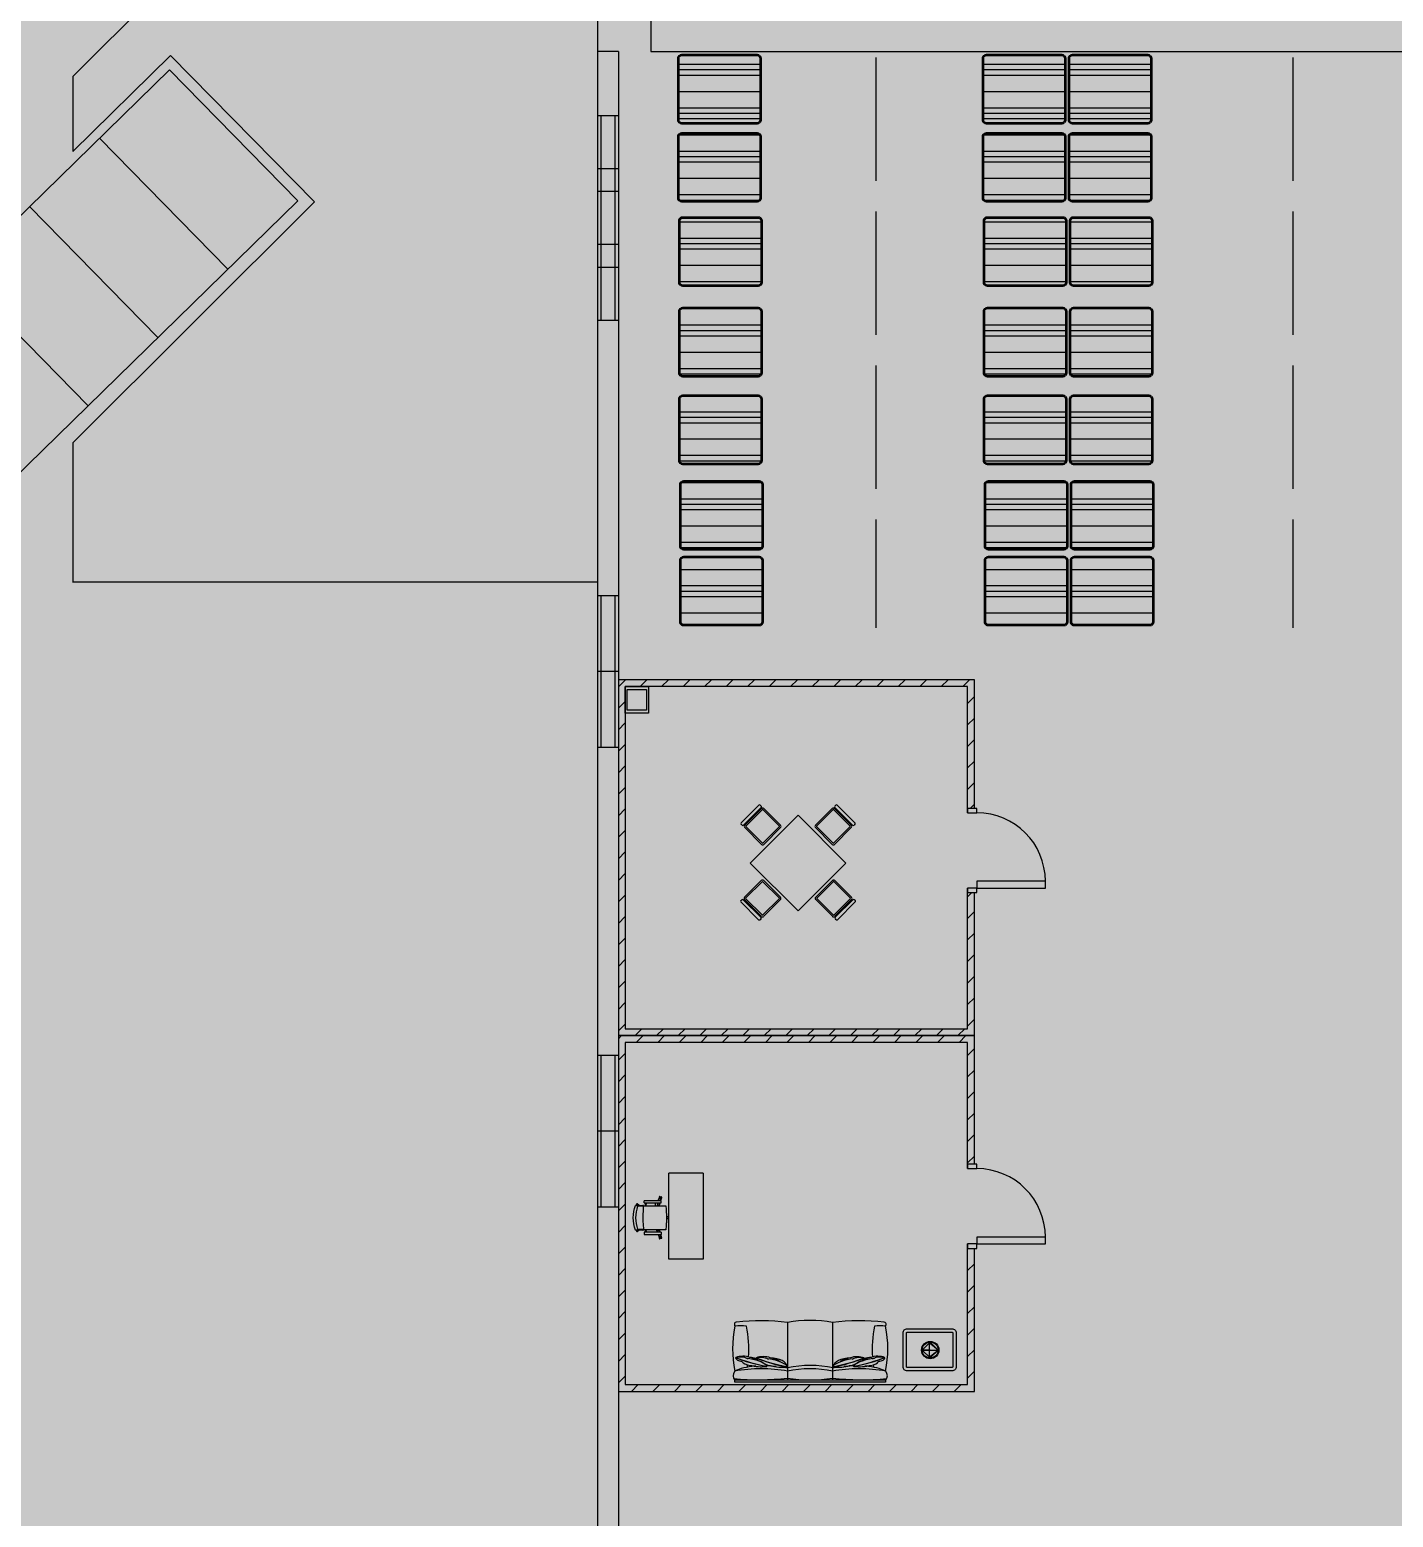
# Model space of a CAD drawing. Header units: millimetres. Extents: x -17739 to 130674, y -21116 to 94884.
# Drawn here: x 4880 to 24795, y 13214 to 34953 of the extents above; entities that cross this region are included whole.
import ezdxf

# ---------------------------------------------------------------- set-up
doc = ezdxf.new("R2010")
doc.units = ezdxf.units.MM
doc.linetypes.add('ACAD_ISO02W100', pattern=[15, 12, -3])
doc.layers.add('AM_0', color=7, linetype='Continuous', lineweight=50)
for name, color, linetype in [('Doors', 7, 'Continuous'), ('freecads.com', 7, 'Continuous'), ('Hatches', 141, 'Continuous'), ('Pathways', 50, 'ACAD_ISO02W100'), ('Windows', 150, 'Continuous'), ('Workstations', 7, 'Continuous')]:
    doc.layers.add(name, color=color, linetype=linetype)

# ---------------------------------------------------------------- blocks, each defined once
blk = doc.blocks.new('Window1')
at = {"layer": 'Windows'}
for p, q in [((0.665, 0.379), (-1.558, 0.379)), ((-1.558, 0.379), (-1.558, 0.079)), ((0.665, 0.329), (-1.558, 0.329)), ((-0.447, 0.079), (-0.447, 0.379)), ((0.665, 0.079), (0.665, 0.379)), ((-1.558, 0.129), (0.665, 0.129)), ((-1.558, 0.079), (0.665, 0.079))]:
    blk.add_line(p, q, dxfattribs=at)
blk = doc.blocks.new('truck')
at = {"layer": 'freecads.com'}
for p, q in [((70186, 34227), (70135, 34533)), ((68700, 34380), (62200, 34380)), ((62200, 34380), (62200, 31943)), ((63500, 34380), (63500, 31943)), ((64800, 34380), (64800, 31943)), ((66100, 34380), (66100, 31943)), ((67400, 34380), (67400, 31943)), ((68700, 34380), (68700, 31943)), ((70350, 34227), (69051, 34227)), ((69004, 34086), (69004, 34202)), ((69004, 34202), (69271, 34202)), ((69271, 34086), (69004, 34086)), ((69914, 34043), (69036, 34043)), ((69271, 34202), (69271, 34086)), ((69326, 34202), (70015, 34202)), ((69326, 34086), (69326, 34202)), ((69962, 34086), (69326, 34086)), ((70015, 34202), (69962, 34086)), ((70023, 34082), (70084, 34189)), ((68759, 33923), (68759, 32400)), ((68890, 33891), (68890, 32432)), ((70060, 33891), (70060, 32432)), ((70125, 32428), (70125, 33894)), ((70667, 33770), (70667, 32552)), ((70740, 33821), (70740, 32501)), ((69914, 32279), (69036, 32279)), ((69271, 32236), (69004, 32236)), ((69004, 32236), (69004, 32120)), ((69004, 32120), (69271, 32120)), ((70350, 32095), (69051, 32095)), ((69271, 32120), (69271, 32236)), ((69962, 32236), (69326, 32236)), ((69326, 32236), (69326, 32120)), ((69326, 32120), (70015, 32120)), ((70015, 32120), (69962, 32236)), ((70023, 32240), (70084, 32134)), ((70186, 32095), (70135, 31789)), ((68700, 31943), (62200, 31943))]:
    blk.add_line(p, q, dxfattribs=at)
for centre, radius, start, end in [((69057, 33929), 299, 91.1421, 181.1596), ((70219, 33780), 448, 358.8225, 88.8753), ((70342, 33829), 398, 358.897, 88.801), ((69039, 33894), 149, 91.1892, 181.1113), ((69911, 33894), 149, 358.8883, 88.8103), ((69902, 33892), 226, 359.7722, 57.5684), ((70114, 33807), 383, 26.0087, 94.4452), ((70372, 33730), 165, 127.2971, 151.4262), ((70316, 33804), 72.3, 89.9608, 127.2153), ((70316, 33805), 71.4, 52.5553, 90.1497), ((70257, 33728), 168, 28.868, 52.5952), ((70306, 33923), 159, 8.4047, 31.5306), ((65034, 33161), 5485, 351.7741, 8.5348), ((70600, 33648), 410, 167.148, 180.1382), ((70600, 33646), 410, 179.8833, 192.8501), ((70462, 33681), 268, 151.3518, 167.419), ((70169, 33681), 268, 12.5806, 28.6479), ((70031, 33648), 410, 359.8614, 12.8516), ((70144, 33630), 298, 347.0068, 3.2494), ((70553, 33686), 157, 316.3547, 43.9583), ((70462, 33613), 268, 192.5849, 208.6468), ((70372, 33564), 165, 208.5734, 232.7025), ((70257, 33566), 168, 307.4045, 331.1316), ((70135, 33631), 307, 331.528, 347.1953), ((70316, 33490), 72.3, 232.7842, 270.0388), ((70316, 33489), 71.4, 269.8499, 307.4443), ((70553, 32636), 157, 316.0401, 43.6461), ((70219, 32543), 448, 271.1243, 1.1771), ((70342, 32494), 398, 271.1986, 1.1026), ((69057, 32394), 299, 178.8399, 268.8575), ((69039, 32429), 149, 178.8923, 268.8062), ((69911, 32429), 149, 271.1933, 1.1073), ((69902, 32431), 226, 302.4312, 0.2274), ((70115, 32513), 381, 265.43, 328.856), ((70306, 32399), 159, 328.469, 351.5949)]:
    blk.add_arc(centre, radius, start, end, dxfattribs=at)
blk = doc.blocks.new('Door1')
at = {"layer": 'Doors'}
for points in [[(-0.166, 0.137), (-0.066, 0.137), (-0.066, 1.137), (-0.166, 1.137)], [(-1.231, 0), (-1.166, 0), (-1.166, 0.137), (-1.231, 0.137)], [(-0.066, 0), (0, 0), (0, 0.137), (-0.066, 0.137)]]:
    blk.add_lwpolyline(points, close=True, dxfattribs=at)
blk.add_arc((-0.166, 0.137), 1, 90, 180, dxfattribs=at)
blk = doc.blocks.new('office table & chairs 008')
at = {"layer": 'freecads.com'}
for p, q in [((1515, 41333), (1521, 41337)), ((1515, 41328), (1539, 41294)), ((1524, 41338), (1537, 41348)), ((1524, 41338), (1539, 41316)), ((1539, 41344), (1537, 41348)), ((1539, 41356), (1539, 41341)), ((1539, 41228), (1539, 41328)), ((1553, 41312), (1553, 41212)), ((1953, 41212), (1953, 41312)), ((1967, 41341), (1967, 41356)), ((1967, 41352), (1972, 41349)), ((1974, 41347), (1967, 41338)), ((1967, 41311), (1987, 41337)), ((1967, 41328), (1967, 41228)), ((1967, 41290), (1995, 41327)), ((1974, 41347), (1987, 41337)), ((1989, 41336), (1995, 41331)), ((1460, 41205), (1460, 40906)), ((1502, 41204), (1460, 41204)), ((1502, 40906), (1502, 41205)), ((1539, 41228), (1539, 41222)), ((1544, 40861), (1544, 41214)), ((1964, 41214), (1964, 40861)), ((1967, 41222), (1967, 41228)), ((2012, 41204), (2050, 41204)), ((2012, 41204), (2012, 40907)), ((2050, 40907), (2050, 41204)), ((1387, 40925), (1385, 40932)), ((1448, 40955), (1387, 40936)), ((1429, 40935), (1388, 40923)), ((1393, 40907), (1388, 40923)), ((1393, 40907), (1434, 40920)), ((1396, 40898), (1394, 40904)), ((1399, 40896), (1460, 40914)), ((1426, 40944), (1428, 40937)), ((1428, 40937), (1435, 40918)), ((1435, 40918), (1437, 40911)), ((1460, 40917), (1437, 40911)), ((1451, 40954), (1451, 40955)), ((1502, 40906), (1460, 40906)), ((2010, 41013), (1964, 41010)), ((1964, 40968), (2010, 40966)), ((2012, 40907), (2050, 40907)), ((2052, 40957), (2084, 40944)), ((2052, 40915), (2109, 40895)), ((2059, 40955), (2059, 40954)), ((2123, 40935), (2062, 40955)), ((2073, 40911), (2075, 40918)), ((2075, 40918), (2081, 40937)), ((2076, 40920), (2116, 40906)), ((2081, 40937), (2084, 40944)), ((2121, 40921), (2081, 40935)), ((2115, 40903), (2113, 40897)), ((2121, 40921), (2116, 40906)), ((2125, 40931), (2122, 40924)), ((1030, 40175), (1030, 40775)), ((2500, 40775), (2530, 40775)), ((2530, 40175), (2530, 40775))]:
    blk.add_line(p, q, dxfattribs=at)
blk.add_lwpolyline([(2530, 40175), (1030, 40175)], dxfattribs=at)
for centre, start, end in [((1517, 41330), 125.1297, 215.1297), ((1523, 41334), 35.1297, 125.1297), ((1541, 41347), 125.9897, 215.1297), ((1970, 41346), 323.1297, 53.1297), ((1987, 41333), 53.1297, 143.1297), ((1993, 41329), 323.1297, 53.1297), ((1388, 40933), 107.1297, 197.1297), ((1390, 40926), 197.1297, 287.1297), ((1396, 40905), 107.1297, 197.1297), ((1399, 40899), 197.1297, 287.1297), ((1449, 40952), 72.8644, 107.1297), ((2061, 40953), 71.1297, 145.9674), ((2110, 40898), 251.1297, 341.1297), ((2113, 40904), 341.1297, 71.1297), ((2120, 40925), 251.1297, 341.1297), ((2122, 40932), 341.1297, 71.1297)]:
    blk.add_arc(centre, 3, start, end, dxfattribs=at)
at = {"layer": 'freecads.com', "extrusion": (0, 0, -1)}
for centre, major_axis, ratio, start_param, end_param in [((1753, 40847), (-582, 0), 0.939693, 1.194542, 1.947051), ((1753, 40838), (-542, 0), 0.939693, 1.19255, 1.949043), ((1753, 41197), (-277, 0), 0.087156, 0.742361, 0.743342), ((1753, 41197), (-277, 0), 0.087156, 2.398251, 2.399232)]:
    blk.add_ellipse(centre, major_axis=major_axis, ratio=ratio, start_param=start_param, end_param=end_param, dxfattribs=at)
at = {"layer": 'freecads.com'}
for points, knots in [([(1539, 41328), (1539, 41329), (1539, 41330), (1539, 41333), (1539, 41337), (1539, 41341)], [0.1037543, 0.1037543, 0.1037543, 0.1037543, 0.10556436, 0.10556436, 0.11561556, 0.11561556, 0.11561556, 0.11561556]), ([(1539, 41328), (1539, 41327), (1539, 41326), (1540, 41324), (1540, 41322), (1542, 41320), (1543, 41318), (1546, 41315), (1547, 41314), (1550, 41313), (1551, 41312), (1553, 41312), (1553, 41312), (1553, 41312)], [-0.03179542, -0.03179542, -0.03179542, -0.03179542, -0.02808589, -0.02808589, -0.02252529, -0.02252529, -0.01531781, -0.01531781, -0.00779966, -0.00779966, 0, 0, 0.00026084, 0.00026084, 0.00026084, 0.00026084]), ([(1953, 41312), (1953, 41312), (1953, 41312), (1955, 41312), (1956, 41313), (1959, 41314), (1960, 41315), (1963, 41318), (1964, 41320), (1966, 41322), (1966, 41324), (1967, 41326), (1967, 41327), (1967, 41328)], [-0.09288287, -0.09288287, -0.09288287, -0.09288287, -0.09262203, -0.09262203, -0.08482232, -0.08482232, -0.07730413, -0.07730413, -0.07009668, -0.07009668, -0.06453609, -0.06453609, -0.06082662, -0.06082662, -0.06082662, -0.06082662]), ([(1967, 41341), (1967, 41337), (1967, 41333), (1967, 41329), (1967, 41329), (1967, 41328)], [0.03845334, 0.03845334, 0.03845334, 0.03845334, 0.04871105, 0.04871105, 0.05031599, 0.05031599, 0.05031599, 0.05031599]), ([(1539, 41222), (1539, 41221), (1539, 41221), (1539, 41220), (1540, 41219), (1540, 41217), (1541, 41216), (1542, 41215), (1544, 41214), (1546, 41213), (1548, 41213), (1549, 41213)], [0.07556923, 0.07556923, 0.07556923, 0.07556923, 0.07744497, 0.07744497, 0.07932072, 0.07932072, 0.08307221, 0.08307221, 0.08892555, 0.08892555, 0.0947789, 0.0947789, 0.0947789, 0.0947789]), ([(1553, 41212), (1691, 41221), (1723, 41222), (1783, 41222), (1815, 41221), (1957, 41213)], [0.3338215, 0.3338215, 0.3338215, 0.3338215, 0.4248229, 0.4248229, 0.5158242, 0.5158242, 0.5158242, 0.5158242]), ([(1957, 41213), (1958, 41213), (1960, 41213), (1962, 41214), (1964, 41215), (1965, 41216), (1966, 41217), (1967, 41219), (1967, 41220), (1967, 41221), (1967, 41221), (1967, 41222)], [0.05639401, 0.05639401, 0.05639401, 0.05639401, 0.06224736, 0.06224736, 0.0681007, 0.0681007, 0.07185219, 0.07185219, 0.07372793, 0.07372793, 0.07560368, 0.07560368, 0.07560368, 0.07560368]), ([(1544, 40826), (1544, 40827), (1544, 40828), (1544, 40833), (1544, 40835), (1544, 40842), (1544, 40845), (1544, 40851), (1544, 40853), (1544, 40857), (1544, 40859), (1544, 40861)], [0, 0, 0, 0, 0.01196483, 0.01196483, 0.02405967, 0.02405967, 0.03612727, 0.03612727, 0.04223096, 0.04223096, 0.04831535, 0.04831535, 0.04831535, 0.04831535]), ([(1964, 40826), (1949, 40825), (1934, 40823), (1886, 40819), (1852, 40817), (1797, 40815), (1775, 40814), (1743, 40814), (1733, 40814), (1705, 40815), (1688, 40815), (1644, 40817), (1617, 40819), (1574, 40823), (1559, 40825), (1544, 40826)], [0.0443469, 0.0443469, 0.0443469, 0.0443469, 0.088185, 0.088185, 0.1889678, 0.1889678, 0.251957, 0.251957, 0.2834517, 0.2834517, 0.3338431, 0.3338431, 0.4144693, 0.4144693, 0.4600382, 0.4600382, 0.4600382, 0.4600382]), ([(1964, 40861), (1964, 40857), (1964, 40854), (1964, 40846), (1964, 40842), (1964, 40836), (1964, 40833), (1964, 40830), (1964, 40829), (1964, 40827), (1964, 40827), (1964, 40826)], [0, 0, 0, 0, 0.01171992, 0.01171992, 0.02365797, 0.02365797, 0.03574023, 0.03574023, 0.04202839, 0.04202839, 0.04830166, 0.04830166, 0.04830166, 0.04830166])]:
    blk.add_open_spline(points, degree=3, knots=knots, dxfattribs=at)
for points, degree in [([(1506, 41180), (1502, 41178)], 1), ([(1502, 41157), (1507, 41160)], 1), ([(1517, 41184), (1506, 41180)], 1), ([(1507, 41160), (1514, 41163)], 1), ([(1514, 41163), (1521, 41165)], 1), ([(1529, 41187), (1517, 41184)], 1), ([(1521, 41165), (1530, 41167)], 1), ([(1542, 41188), (1529, 41187)], 1), ([(1530, 41167), (1539, 41169)], 1), ([(1539, 41169), (1543, 41169)], 1), ([(1553, 41212), (1551, 41212), (1550, 41213), (1549, 41213)], 3), ([(1957, 41213), (1956, 41213), (1955, 41212), (1953, 41212)], 3), ([(1963, 41215), (1963, 41215), (1964, 41214), (1964, 41214)], 3), ([(1964, 41215), (1964, 41215), (1964, 41215), (1964, 41214)], 3), ([(1977, 41187), (1965, 41188)], 1), ([(1965, 41169), (1974, 41169)], 1), ([(1974, 41169), (1984, 41167)], 1), ([(1989, 41185), (1977, 41187)], 1), ([(1984, 41167), (1992, 41165)], 1), ([(2001, 41182), (1989, 41185)], 1), ([(1992, 41165), (2000, 41162)], 1), ([(2000, 41162), (2007, 41159)], 1), ([(2010, 41179), (2001, 41182)], 1), ([(2007, 41159), (2009, 41157)], 1), ([(1459, 40957), (1448, 40953), (1437, 40949), (1426, 40944)], 3), ([(1459, 40957), (1459, 40958), (1460, 40958), (1460, 40958)], 3), ([(1502, 40971), (1515, 40975), (1529, 40981), (1544, 40986)], 3), ([(1544, 40978), (1530, 40973), (1516, 40968), (1502, 40963)], 3), ([(1544, 40951), (1530, 40946), (1516, 40942), (1502, 40938)], 3), ([(1544, 40943), (1529, 40939), (1515, 40935), (1502, 40931)], 3), ([(1736, 40775), (1735, 40787), (1735, 40800), (1734, 40813)], 3), ([(1742, 40813), (1742, 40800), (1742, 40787), (1743, 40775)], 3), ([(1768, 40813), (1768, 40800), (1767, 40787), (1767, 40775)], 3), ([(1775, 40813), (1775, 40800), (1774, 40787), (1774, 40775)], 3), ([(1964, 40951), (1979, 40947), (1994, 40942), (2010, 40938)], 3), ([(2010, 40931), (1995, 40935), (1980, 40939), (1964, 40944)], 3), ([(2007, 40963), (2008, 40963), (2009, 40963), (2010, 40963)], 3), ([(2052, 40916), (2059, 40915), (2066, 40913), (2073, 40911)], 3), ([(1030, 40775), (1030, 40775), (2506, 40775), (2506, 40775)], 3)]:
    blk.add_open_spline(points, degree=degree, dxfattribs=at)
blk = doc.blocks.new('sofa 006')
at = {"layer": 'freecads.com'}
for p, q in [((15261, 23191), (17691, 23191)), ((15261, 23161), (15261, 23191)), ((15261, 23161), (17691, 23161)), ((16118, 22228), (16118, 23161)), ((16841, 22228), (16841, 23161)), ((17691, 23191), (17691, 23161))]:
    blk.add_line(p, q, dxfattribs=at)
for centre, major_axis, ratio, start_param, end_param in [((26004, 22652), (-10778, 0), 0.416667, -0.080908, 0.080908), ((15825, 23088), (-591, 0), 0.416667, -0.302337, 0.302337), ((15665, 22422), (1753, 0), 0.416667, 1.309367, 1.813874), ((15674, 23154), (-531, 0), 0.416667, 0.681512, 1.396356), ((15689, 23397), (-1012, 0), 0.416667, 1.133648, 2.007945), ((16479, 22686), (1110, 0), 0.42128, 1.239298, 1.902294), ((16479, 23292), (-750, 0), 0.42128, 1.068199, 2.073394), ((17290, 22433), (1727, 0), 0.416667, 1.325909, 1.834194), ((17266, 23391), (998, 0), 0.416667, 4.271938, 5.15284), ((17279, 23154), (-531, 0), 0.416667, 1.73862, 2.460081), ((17127, 23088), (591, 0), 0.416667, -0.302337, 0.302337), ((6948, 22652), (-10778, 0), 0.416667, 3.060685, 3.2225), ((16551, 22242), (-1844, 0), 0.416667, -1.133542, -0.805748), ((15450, 22794), (-177, 0), 0.416667, -1.133985, -0.040192), ((15285, 22798), (11.9, 0), 0.416667, 3.332978, 4.743027), ((16556, 22240), (1844, 0), 0.416667, 2.007092, 2.336734), ((15387, 22836), (149, 0), 0.416667, 3.894681, 5.506274), ((15343, 22846), (141, 0), 0.416667, 4.290978, 5.856004), ((15963, 22657), (764, 0), 0.416667, 2.448219, 2.488272), ((15586, 22837), (-219, 0), 0.416667, -1.18097, -0.255821), ((5220, 22652), (-10259, 0), 0.416667, 3.056344, 3.173112), ((15346, 22998), (459, 0), 0.416667, -1.360407, -0.397873), ((5220, 22652), (10259, 0), 0.416667, 0.061365, 0.070475), ((15192, 23015), (614, 0), 0.416667, -1.058997, -0.780543), ((15433, 22931), (337, 0), 0.416667, -1.394088, -1.021462), ((16027, 21896), (2517, 0), 0.416667, 1.742108, 1.780601), ((15685, 22799), (346, 0), 0.416667, 1.318503, 2.121007), ((16885, 22249), (1844, 0), 0.416667, 2.008051, 2.335845), ((15785, 22800), (-177, 0), 0.416667, -1.133985, -0.040192), ((15619, 22804), (-11.8, 0), 0.416667, 0.186899, 1.605921), ((16890, 22247), (1844, 0), 0.416667, 2.007068, 2.335845), ((15721, 22843), (-149, 0), 0.416667, 0.753088, 2.364681), ((15677, 22853), (141, 0), 0.416667, 4.290978, 5.856004), ((16297, 22664), (764, 0), 0.416667, 2.448219, 2.488272), ((15921, 22844), (-219, 0), 0.416667, -1.18097, -0.255821), ((15433, 22931), (337, 0), 0.416667, -0.159296, -0.047032), ((15392, 22969), (-393, 0), 0.416667, 2.8567, 2.929534), ((15770, 22935), (-6.79, 0), 0.416667, 2.971702, 4.547996), ((15773, 23242), (751, 0), 0.416667, -1.570761, -1.469089), ((15681, 23004), (459, 0), 0.416667, -1.360407, -0.397873), ((15768, 22937), (337, 0), 0.416667, -1.394088, -0.047032), ((15527, 23022), (614, 0), 0.416667, -1.058997, -0.706071), ((16019, 22806), (346, 0), 0.416667, 1.318503, 2.121007), ((16362, 21903), (2517, 0), 0.416667, 1.742108, 1.780601), ((15773, 23242), (751, 0), 0.416667, -1.212266, -1.095081), ((15727, 22976), (393, 0), 0.416667, -0.284892, -0.212059), ((16104, 22942), (6.67, 0), 0.416667, -0.188394, 1.424907), ((16475, 23247), (769, 0), 0.421221, 4.215957, 5.208173), ((17179, 23231), (-724, 0), 0.416667, 1.086208, 1.205094), ((16851, 22942), (6.46, 0), 0.416667, 1.680859, 3.365814), ((16065, 22247), (1844, 0), 0.416667, 0.804886, 1.134573), ((17229, 22976), (-393, 0), 0.416667, 0.212059, 0.284892), ((16934, 22813), (327, 0), 0.416667, 1.00485, 1.83008), ((17181, 22934), (-330, 0), 0.416667, 0.025443, 1.387686), ((16071, 22249), (-1844, 0), 0.416667, 3.94734, 4.275143), ((17267, 22999), (447, 0), 0.416667, 3.521145, 4.496768), ((17415, 23008), (581, 0), 0.416667, 3.819294, 4.182118), ((16627, 22060), (-2138, 0), 0.416667, 4.484546, 4.526307), ((17179, 23231), (-724, 0), 0.416667, 1.458129, 1.57063), ((17027, 22839), (-230, 0), 0.416667, 3.438033, 4.340091), ((17230, 22846), (158, 0), 0.416667, 3.943313, 5.504459), ((17276, 22857), (150, 0), 0.416667, 3.60706, 5.122092), ((17184, 22935), (8.55, 0), 0.416667, 1.924506, 3.122166), ((16396, 22240), (1844, 0), 0.416667, 0.804872, 1.134261), ((17560, 22969), (-393, 0), 0.416667, 0.212059, 0.284892), ((17265, 22806), (327, 0), 0.416667, 1.00485, 1.83008), ((17512, 22928), (-330, 0), 0.416667, 0.025443, 0.140275), ((16402, 22242), (-1844, 0), 0.416667, 3.94734, 4.275143), ((17598, 22992), (447, 0), 0.416667, 3.521145, 4.496768), ((16659, 22664), (-764, 0), 0.416667, 3.794913, 3.834967), ((17171, 22800), (177, 0), 0.416667, 0.040192, 1.133985), ((17746, 23001), (581, 0), 0.416667, 3.922168, 4.182118), ((17336, 22804), (12.1, 0), 0.416667, 4.69328, 6.080272), ((17512, 22928), (-330, 0), 0.416667, 1.047523, 1.387686), ((16958, 22054), (-2138, 0), 0.416667, 4.484546, 4.526307), ((17358, 22832), (-230, 0), 0.416667, 3.438033, 4.340091), ((17561, 22840), (-158, 0), 0.416667, 0.80172, 2.362867), ((27725, 22652), (-10259, 0), 0.416667, -0.031519, 0.085014), ((17607, 22850), (-150, 0), 0.416667, 0.465468, 1.980499), ((27725, 22652), (10259, 0), 0.416667, 3.071466, 3.080228), ((17502, 22794), (-177, 0), 0.416667, 3.181785, 4.275578), ((16990, 22657), (-764, 0), 0.416667, 3.794913, 3.834967), ((17667, 22798), (12, 0), 0.416667, 4.687253, 6.086298), ((16591, 22211), (-1337, 53), 0.200655, -0.09459, 0.090659), ((15296, 22241), (38.1, 0), 0.416667, 3.224369, 4.440352), ((15355, 22413), (-311, 0), 0.416667, 1.263611, 1.851341), ((15689, 22828), (1501, 0), 0.416667, 4.440352, 5.001964), ((16479, 22568), (-883, 0), 0.42128, 1.149389, 1.992204), ((17266, 22818), (1478, 0), 0.416667, 4.420586, 4.986423), ((17597, 22413), (311, 0), 0.416667, 4.405204, 5.019574), ((17656, 22241), (-38.1, 0), 0.416667, 1.84483, 3.058771), ((16361, 22211), (1337, 52), 0.200706, -0.090685, 0.094609)]:
    blk.add_ellipse(centre, major_axis=major_axis, ratio=ratio, start_param=start_param, end_param=end_param, dxfattribs=at)
blk = doc.blocks.new('dining table & chairs 026')
at = {"layer": 'freecads.com', "color": 7}
for p, q in [((32655, 39238), (32377, 38960)), ((32413, 38923), (32692, 39202)), ((32697, 39186), (32434, 38922)), ((32714, 39169), (32451, 38906)), ((32658, 39168), (32669, 39157)), ((32692, 39224), (32678, 39238)), ((32688, 39177), (32678, 39188)), ((32982, 38906), (32718, 39169)), ((32999, 38922), (32735, 39186)), ((33547, 38922), (33811, 39186)), ((33564, 38906), (33827, 39169)), ((33832, 39169), (34095, 38906)), ((33848, 39186), (34112, 38922)), ((33854, 39224), (33868, 39238)), ((34133, 38923), (33854, 39202)), ((33858, 39177), (33868, 39188)), ((33888, 39168), (33877, 39157)), ((33891, 39238), (34169, 38960)), ((32377, 38937), (32391, 38923)), ((32430, 38940), (32440, 38929)), ((32460, 38949), (32449, 38959)), ((32520, 38326), (33273, 39079)), ((34026, 38326), (33273, 39079)), ((34086, 38949), (34097, 38959)), ((34116, 38940), (34105, 38929)), ((34169, 38937), (34155, 38923)), ((32434, 38885), (32697, 38621)), ((32451, 38901), (32714, 38638)), ((32718, 38638), (32982, 38901)), ((32735, 38621), (32999, 38885)), ((33811, 38621), (33547, 38885)), ((33827, 38638), (33564, 38901)), ((34095, 38901), (33832, 38638)), ((34112, 38885), (33848, 38621)), ((33273, 37574), (32520, 38326)), ((33273, 37574), (34026, 38326)), ((32431, 37788), (32694, 38051)), ((32447, 37771), (32711, 38034)), ((32715, 38034), (32979, 37771)), ((32732, 38051), (32995, 37788)), ((33814, 38051), (33551, 37788)), ((33831, 38034), (33567, 37771)), ((34099, 37771), (33835, 38034)), ((34115, 37788), (33852, 38051)), ((32373, 37735), (32387, 37749)), ((32410, 37749), (32689, 37471)), ((32694, 37487), (32431, 37750)), ((32711, 37503), (32447, 37767)), ((32979, 37767), (32715, 37503)), ((32995, 37750), (32732, 37487)), ((33551, 37750), (33814, 37487)), ((33567, 37767), (33831, 37503)), ((33835, 37503), (34099, 37767)), ((33852, 37487), (34115, 37750)), ((34136, 37749), (33857, 37471)), ((34173, 37735), (34159, 37749)), ((32652, 37434), (32373, 37713)), ((32655, 37505), (32665, 37515)), ((33891, 37505), (33881, 37515)), ((33894, 37434), (34173, 37713)), ((32685, 37496), (32674, 37485)), ((32689, 37448), (32675, 37434)), ((33857, 37448), (33871, 37434)), ((33861, 37496), (33872, 37485))]:
    blk.add_line(p, q, dxfattribs=at)
for centre, radius, start, end in [((32667, 39227), 16, 45, 135), ((32681, 39213), 16, 315, 45), ((32716, 39167), 26.6, 45, 135), ((32716, 39167), 3.09, 45, 135), ((33830, 39167), 26.6, 45, 135), ((33830, 39167), 3.09, 45, 135), ((33865, 39213), 16, 135, 225), ((33879, 39227), 16, 45, 135), ((32388, 38948), 16, 135, 225), ((32402, 38934), 16, 225, 315), ((32453, 38904), 26.6, 135, 225), ((32980, 38904), 26.6, 315, 45), ((33566, 38904), 26.6, 135, 225), ((34093, 38904), 26.6, 315, 45), ((34144, 38934), 16, 225, 315), ((34158, 38948), 16, 315, 45), ((32453, 38904), 3.09, 135, 225), ((32980, 38904), 3.09, 315, 45), ((33566, 38904), 3.09, 135, 225), ((34093, 38904), 3.09, 315, 45), ((32716, 38640), 26.6, 225, 315), ((32716, 38640), 3.09, 225, 315), ((33830, 38640), 26.6, 225, 315), ((33830, 38640), 3.09, 225, 315), ((32713, 38032), 26.6, 45, 135), ((32713, 38032), 3.09, 45, 135), ((33833, 38032), 26.6, 45, 135), ((33833, 38032), 3.09, 45, 135), ((32399, 37738), 16, 45, 135), ((32449, 37769), 26.6, 135, 225), ((32976, 37769), 3.09, 315, 45), ((32976, 37769), 26.6, 315, 45), ((33570, 37769), 26.6, 135, 225), ((33570, 37769), 3.09, 135, 225), ((34097, 37769), 26.6, 315, 45), ((34147, 37738), 16, 45, 135), ((32385, 37724), 16, 135, 225), ((34161, 37724), 16, 315, 45), ((32663, 37445), 16, 225, 315), ((32677, 37459), 16, 315, 45), ((32713, 37505), 26.6, 225, 315), ((32713, 37505), 3.09, 225, 315), ((33833, 37505), 26.6, 225, 315), ((33833, 37505), 3.09, 225, 315), ((33869, 37459), 16, 135, 225), ((33883, 37445), 16, 225, 315)]:
    blk.add_arc(centre, radius, start, end, dxfattribs=at)

msp = doc.modelspace()

# ---------------------------------------------------------------- hatches: boundary and pattern name
h = msp.add_hatch()
h.set_pattern_fill('GRAVEL', color=256)
h.set_pattern_definition([(228.0127875, (-27627.5733, -20782.793), (-203.200000016, -228.599999986), [3.4172144, -338.3048364]), (184.969741, (-27629.8593, -20785.333), (304.7999998794, 25.400001447), [5.8640472, -580.540489]), (132.5104471, (-27635.7013, -20785.841), (254.000000107, -279.399999902), [4.1348152, -409.347228]), (267.273689, (-27645.6073, -20792.191), (25.400000053, 507.999999997), [5.3400452, -528.6643743]), (292.8336542, (-27645.8613, -20797.525), (-127.000000011, 304.7999999956), [5.236337, -518.3980775]), (357.273689, (-27643.8293, -20802.351), (-507.999999997, 25.400000053), [5.3400452, -528.6643743]), (37.69424047, (-27638.4953, -20802.605), (-330.1999999854, -254.000000019), [7.0619366, -699.131153]), (72.2553284, (-27632.9073, -20798.287), (177.800000048, 558.799999985), [6.6671952, -660.052566]), (121.4295656, (-27630.8753, -20791.937), (-203.200000029, 330.199999982), [5.35813, -530.455457]), (175.2363583, (-27633.6693, -20787.365), (279.399999996, -25.400000044), [6.1171328, -299.7393695]), (222.3974378, (-27639.7653, -20786.857), (-304.7999999902, -279.4000000106), [7.9107792, -783.167725]), (138.8140748, (-27620.4613, -20792.445), (-177.79999999, 152.400000012), [2.7000454, -267.3056582]), (171.4692344, (-27622.4933, -20790.667), (330.200000009, -50.799999942), [5.1368198, -508.54639]), (225, (-27627.573, -20789.905), (-4e-15, -25.4), [3.5920934, -32.328931]), (203.1985905, (-27629.3513, -20786.857), (127.000000003, 50.79999999), [1.9344132, -191.5062237]), (291.8014095, (-27631.1293, -20787.619), (-25.4, 76.2), [2.7356562, -134.04753]), (30.9637565, (-27630.1133, -20790.159), (76.2, 50.8), [4.4431966, -143.6629815]), (161.565051, (-27626.303, -20787.873), (50.8, -25.4), [3.2128714, -77.108981]), (16.3895403, (-27645.8613, -20787.619), (254, 76.2), [4.50088, -445.5882667]), (70.3461759, (-27641.5433, -20786.349), (-101.60000001, -279.399999997), [3.7759894, -373.8221568]), (293.1985905, (-27626.3033, -20782.793), (-50.79999999, 127.000000004), [3.868801, -189.571836]), (343.6104597, (-27624.7793, -20786.349), (-254.000000005, 76.199999982), [4.50088, -445.5882667]), (339.4439548, (-27645.8613, -20803.367), (-127, 50.8), [4.340352, -212.677343]), (294.7751406, (-27641.7973, -20804.891), (-127.000000151, 279.399999931), [3.6367212, -360.0359338]), (66.8014095, (-27626.0493, -20808.193), (50.79999999, 127.000000003), [3.868801, -189.571836]), (17.3540246, (-27624.5253, -20804.637), (-330.199999993, -101.600000021), [4.2578274, -421.5237598]), (69.4439548, (-27638.4953, -20808.193), (-50.8, -127), [2.170176, -214.847519]), (101.3099325, (-27627.5733, -20808.193), (-25.4, 101.6), [1.295146, -128.2199496]), (165.9637565, (-27627.827, -20806.923), (76.2, -25.4), [5.236337, -99.490546]), (186.009006, (-27632.9073, -20805.653), (253.999999999, 25.400000013), [4.85267, -480.4136486]), (303.6900675, (-27630.113, -20792.445), (-25.4, 50.8), [3.6632388, -87.9177636]), (353.1572266, (-27628.0813, -20795.493), (431.8000000027, -50.7999999774), [6.3955676, -633.1600907]), (60.9453959, (-27621.7313, -20796.255), (-101.600000003, -177.8), [2.6150824, -258.893923]), (90, (-27620.46, -20793.97), (-25.4, 25.4), [1.524, -23.876]), (120.2564372, (-27633.4153, -20804.891), (101.599999988, -177.800000007), [3.5286696, -349.3394077]), (48.0127875, (-27635.1933, -20801.843), (203.200000017, 228.599999985), [6.8344288, -334.887622]), (0, (-27630.62, -20796.763), (25.4, 25.4), [6.604, -18.796]), (325.3048465, (-27624.0173, -20796.763), (254.000000096, -177.799999863), [4.0160956, -397.5931672]), (254.054604, (-27620.7153, -20799.049), (-25.4, -101.6), [3.6982908, -181.2165004]), (207.64597536, (-27621.7313, -20802.605), (-482.600000018, -253.999999966), [6.021451, -596.1246442]), (175.42607874, (-27627.0653, -20805.399), (-330.2, 25.4), [6.3702946, -630.6584646])])
edge = h.paths.add_edge_path()
edge.add_line((-6197, -19436), (-6197, 76756))
edge.add_arc((-4197, 76756), 2000, 90, 180)
edge.add_line((-4197, 78756), (116945, 78756))
at = {"layer": 'Hatches'}
h = msp.add_hatch(color=256, dxfattribs=at)
h.dxf.hatch_style = 1
h.paths.add_polyline_path([(13477, 44452), (13177, 44452), (13177, 39134), (13477, 39134)])
h.paths.add_polyline_path([(13477, 34634), (13177, 34634), (13177, 33699), (13477, 33699)])
h.paths.add_polyline_path([(13477, 30704), (13177, 30704), (13177, 26687), (13477, 26687)])
h.paths.add_polyline_path([(13477, 3955), (13177, 3955), (13177, -2505), (13477, -2505), (16588, -2505), (16588, -2206), (13477, -2206)])
h.paths.add_polyline_path([(13477, 10732), (13177, 10732), (13177, 6179), (13477, 6179)])
h.paths.add_polyline_path([(13477, 17744), (13177, 17744), (13177, 12956), (13477, 12956)])
h.paths.add_polyline_path([(13477, 24464), (13177, 24464), (13177, 19968), (13477, 19968)])
h.paths.add_polyline_path([(13477, 51465), (13177, 51465), (13177, 46676), (13477, 46676)])
h.paths.add_polyline_path([(13477, 58993), (13177, 58993), (13177, 53688), (13477, 53688)])
h.paths.add_polyline_path([(13477, 66006), (13177, 66006), (13177, 61217), (13477, 61217)])
h = msp.add_hatch(dxfattribs=at)
h.set_pattern_fill('ANSI31', color=256, scale=70)
h.set_pattern_definition([(45, (-28381.37, -21222.01), (-157.1545, 157.1545), [])])
h.paths.add_polyline_path([(13477, 20253), (18677, 20253), (18677, 22343), (18577, 22343), (18577, 20353), (13577, 20353), (13577, 25353), (18577, 25353), (18577, 23574), (18677, 23574), (18677, 25453), (13477, 25453)])
h = msp.add_hatch(dxfattribs=at)
h.set_pattern_fill('ANSI31', color=256, scale=70, angle=360)
h.set_pattern_definition([(45, (-22232.7, -21789.7), (-157.1545, 157.1545), [])])
h.paths.add_polyline_path([(18677, 20253), (13477, 20253), (13477, 15053), (18677, 15053), (18677, 17143), (18577, 17143), (18577, 15153), (13577, 15153), (13577, 20153), (18577, 20153), (18577, 18374), (18677, 18374)])
at = {"layer": 'Workstations'}
h = msp.add_hatch(dxfattribs=at)
h.set_pattern_fill('PLASTI', color=256, scale=100)
h.paths.add_polyline_path([(15554, 34534, 0.414214), (15504, 34584), (14404, 34584, 0.414214), (14354, 34534), (14354, 33634, 0.414214), (14404, 33584), (15504, 33584, 0.414214), (15554, 33634)])
h.paths.add_polyline_path([(15554, 33392, 0.414214), (15504, 33442), (14404, 33442, 0.414214), (14354, 33392), (14354, 32492, 0.414214), (14404, 32442), (15504, 32442, 0.414214), (15554, 32492)])
h.paths.add_polyline_path([(15568, 32161, 0.414214), (15518, 32211), (14418, 32211, 0.414214), (14368, 32161), (14368, 31261, 0.414214), (14418, 31211), (15518, 31211, 0.414214), (15568, 31261)])
h.paths.add_polyline_path([(15568, 30837, 0.414214), (15518, 30887), (14418, 30887, 0.414214), (14368, 30837), (14368, 29937, 0.414214), (14418, 29887), (15518, 29887, 0.414214), (15568, 29937)])
h.paths.add_polyline_path([(15568, 29556, 0.414214), (15518, 29606), (14418, 29606, 0.414214), (14368, 29556), (14368, 28656, 0.414214), (14418, 28606), (15518, 28606, 0.414214), (15568, 28656)])
h.paths.add_polyline_path([(15583, 28307, 0.414214), (15533, 28357), (14433, 28357, 0.414214), (14383, 28307), (14383, 27407, 0.414214), (14433, 27357), (15533, 27357, 0.414214), (15583, 27407)])
h.paths.add_polyline_path([(15583, 27199, 0.414214), (15533, 27249), (14433, 27249, 0.414214), (14383, 27199), (14383, 26299, 0.414214), (14433, 26249), (15533, 26249, 0.414214), (15583, 26299)])
h.paths.add_polyline_path([(20033, 27199, 0.414214), (19983, 27249), (18883, 27249, 0.414214), (18833, 27199), (18833, 26299, 0.414214), (18883, 26249), (19983, 26249, 0.414214), (20033, 26299)])
h.paths.add_polyline_path([(21289, 27199, 0.414214), (21239, 27249), (20139, 27249, 0.414214), (20089, 27199), (20089, 26299, 0.414214), (20139, 26249), (21239, 26249, 0.414214), (21289, 26299)])
h.paths.add_polyline_path([(21289, 28307, 0.414214), (21239, 28357), (20139, 28357, 0.414214), (20089, 28307), (20089, 27407, 0.414214), (20139, 27357), (21239, 27357, 0.414214), (21289, 27407)])
h.paths.add_polyline_path([(20033, 28307, 0.414214), (19983, 28357), (18883, 28357, 0.414214), (18833, 28307), (18833, 27407, 0.414214), (18883, 27357), (19983, 27357, 0.414214), (20033, 27407)])
h.paths.add_polyline_path([(20018, 29556, 0.414214), (19968, 29606), (18868, 29606, 0.414214), (18818, 29556), (18818, 28656, 0.414214), (18868, 28606), (19968, 28606, 0.414214), (20018, 28656)])
h.paths.add_polyline_path([(21275, 29556, 0.414214), (21225, 29606), (20125, 29606, 0.414214), (20075, 29556), (20075, 28656, 0.414214), (20125, 28606), (21225, 28606, 0.414214), (21275, 28656)])
h.paths.add_polyline_path([(21275, 30837, 0.414214), (21225, 30887), (20125, 30887, 0.414214), (20075, 30837), (20075, 29937, 0.414214), (20125, 29887), (21225, 29887, 0.414214), (21275, 29937)])
h.paths.add_polyline_path([(20018, 30837, 0.414214), (19968, 30887), (18868, 30887, 0.414214), (18818, 30837), (18818, 29937, 0.414214), (18868, 29887), (19968, 29887, 0.414214), (20018, 29937)])
h.paths.add_polyline_path([(20018, 32161, 0.414214), (19968, 32211), (18868, 32211, 0.414214), (18818, 32161), (18818, 31261, 0.414214), (18868, 31211), (19968, 31211, 0.414214), (20018, 31261)])
h.paths.add_polyline_path([(21275, 32161, 0.414214), (21225, 32211), (20125, 32211, 0.414214), (20075, 32161), (20075, 31261, 0.414214), (20125, 31211), (21225, 31211, 0.414214), (21275, 31261)])
h.paths.add_polyline_path([(21260, 33392, 0.414214), (21210, 33442), (20110, 33442, 0.414214), (20060, 33392), (20060, 32492, 0.414214), (20110, 32442), (21210, 32442, 0.414214), (21260, 32492)])
h.paths.add_polyline_path([(20004, 33392, 0.414214), (19954, 33442), (18854, 33442, 0.414214), (18804, 33392), (18804, 32492, 0.414214), (18854, 32442), (19954, 32442, 0.414214), (20004, 32492)])
h.paths.add_polyline_path([(20004, 34534, 0.414214), (19954, 34584), (18854, 34584, 0.414214), (18804, 34534), (18804, 33634, 0.414214), (18854, 33584), (19954, 33584, 0.414214), (20004, 33634)])
h.paths.add_polyline_path([(21260, 34534, 0.414214), (21210, 34584), (20110, 34584, 0.414214), (20060, 34534), (20060, 33634, 0.414214), (20110, 33584), (21210, 33584, 0.414214), (21260, 33634)])
h.paths.add_polyline_path([(26636, 34534, 0.414214), (26586, 34584), (25486, 34584, 0.414214), (25436, 34534), (25436, 33634, 0.414214), (25486, 33584), (26586, 33584, 0.414214), (26636, 33634)])
h.paths.add_polyline_path([(27892, 34534, 0.414214), (27842, 34584), (26742, 34584, 0.414214), (26692, 34534), (26692, 33634, 0.414214), (26742, 33584), (27842, 33584, 0.414214), (27892, 33634)])
h.paths.add_polyline_path([(26636, 33392, 0.414214), (26586, 33442), (25486, 33442, 0.414214), (25436, 33392), (25436, 32492, 0.414214), (25486, 32442), (26586, 32442, 0.414214), (26636, 32492)])
h.paths.add_polyline_path([(27892, 33392, 0.414214), (27842, 33442), (26742, 33442, 0.414214), (26692, 33392), (26692, 32492, 0.414214), (26742, 32442), (27842, 32442, 0.414214), (27892, 32492)])
h.paths.add_polyline_path([(26621, 32161, 0.414214), (26571, 32211), (25471, 32211, 0.414214), (25421, 32161), (25421, 31261, 0.414214), (25471, 31211), (26571, 31211, 0.414214), (26621, 31261)])
h.paths.add_polyline_path([(27877, 32161, 0.414214), (27827, 32211), (26727, 32211, 0.414214), (26677, 32161), (26677, 31261, 0.414214), (26727, 31211), (27827, 31211, 0.414214), (27877, 31261)])
h.paths.add_polyline_path([(26621, 30837, 0.414214), (26571, 30887), (25471, 30887, 0.414214), (25421, 30837), (25421, 29937, 0.414214), (25471, 29887), (26571, 29887, 0.414214), (26621, 29937)])
h.paths.add_polyline_path([(27877, 30837, 0.414214), (27827, 30887), (26727, 30887, 0.414214), (26677, 30837), (26677, 29937, 0.414214), (26727, 29887), (27827, 29887, 0.414214), (27877, 29937)])
h.paths.add_polyline_path([(26621, 29556, 0.414214), (26571, 29606), (25471, 29606, 0.414214), (25421, 29556), (25421, 28656, 0.414214), (25471, 28606), (26571, 28606, 0.414214), (26621, 28656)])
h.paths.add_polyline_path([(27877, 29556, 0.414214), (27827, 29606), (26727, 29606, 0.414214), (26677, 29556), (26677, 28656, 0.414214), (26727, 28606), (27827, 28606, 0.414214), (27877, 28656)])
h.paths.add_polyline_path([(26606, 28307, 0.414214), (26556, 28357), (25456, 28357, 0.414214), (25406, 28307), (25406, 27407, 0.414214), (25456, 27357), (26556, 27357, 0.414214), (26606, 27407)])
h.paths.add_polyline_path([(27863, 28307, 0.414214), (27813, 28357), (26713, 28357, 0.414214), (26663, 28307), (26663, 27407, 0.414214), (26713, 27357), (27813, 27357, 0.414214), (27863, 27407)])
h.paths.add_polyline_path([(26606, 27199, 0.414214), (26556, 27249), (25456, 27249, 0.414214), (25406, 27199), (25406, 26299, 0.414214), (25456, 26249), (26556, 26249, 0.414214), (26606, 26299)])
h.paths.add_polyline_path([(27863, 27199, 0.414214), (27813, 27249), (26713, 27249, 0.414214), (26663, 27199), (26663, 26299, 0.414214), (26713, 26249), (27813, 26249, 0.414214), (27863, 26299)])
h.paths.add_polyline_path([(32313, 27199, 0.414214), (32263, 27249), (31163, 27249, 0.414214), (31113, 27199), (31113, 26299, 0.414214), (31163, 26249), (32263, 26249, 0.414214), (32313, 26299)])
h.paths.add_polyline_path([(32313, 28307, 0.414214), (32263, 28357), (31163, 28357, 0.414214), (31113, 28307), (31113, 27407, 0.414214), (31163, 27357), (32263, 27357, 0.414214), (32313, 27407)])
h.paths.add_polyline_path([(32327, 29556, 0.414214), (32277, 29606), (31177, 29606, 0.414214), (31127, 29556), (31127, 28656, 0.414214), (31177, 28606), (32277, 28606, 0.414214), (32327, 28656)])
h.paths.add_polyline_path([(32327, 30837, 0.414214), (32277, 30887), (31177, 30887, 0.414214), (31127, 30837), (31127, 29937, 0.414214), (31177, 29887), (32277, 29887, 0.414214), (32327, 29937)])
h.paths.add_polyline_path([(32327, 32161, 0.414214), (32277, 32211), (31177, 32211, 0.414214), (31127, 32161), (31127, 31261, 0.414214), (31177, 31211), (32277, 31211, 0.414214), (32327, 31261)])
h.paths.add_polyline_path([(32342, 33392, 0.414214), (32292, 33442), (31192, 33442, 0.414214), (31142, 33392), (31142, 32492, 0.414214), (31192, 32442), (32292, 32442, 0.414214), (32342, 32492)])
h.paths.add_polyline_path([(32342, 34534, 0.414214), (32292, 34584), (31192, 34584, 0.414214), (31142, 34534), (31142, 33634, 0.414214), (31192, 33584), (32292, 33584, 0.414214), (32342, 33634)])

# ---------------------------------------------------------------- linework, layer by layer
for p, q in [((9037, 37792), (5507, 34268)), ((13177, 26884), (13177, 36884)), ((5509, 33174), (6935, 34577)), ((6935, 34577), (9039, 32439)), ((13477, 34634), (13177, 34634)), ((9039, 32439), (5509, 28914)), ((5509, 28914), (5509, 26884)), ((5505, 26884), (13177, 26884)), ((17916, 15658), (18032, 15775)), ((18032, 15658), (17916, 15658)), ((17916, 15658), (18032, 15658)), ((18032, 15542), (17916, 15658)), ((18149, 15658), (18019, 15761)), ((18019, 15761), (18019, 15658)), ((18019, 15658), (18019, 15555)), ((18019, 15555), (18149, 15658)), ((18032, 15775), (18149, 15658)), ((18032, 15658), (18149, 15658)), ((18149, 15658), (18032, 15542))]:
    msp.add_line(p, q)
for points in [[(13477, -2505), (13177, -2505), (13177, 34634)], [(13477, 34634), (13477, -2206)], [(5507, 34268), (5509, 33174)], [(18677, 23574), (18677, 25453), (13477, 25453), (13477, 20253), (18677, 20253), (18677, 22343)], [(18577, 23509), (18577, 25353), (13577, 25353), (13577, 20353), (18577, 20353), (18577, 22409)], [(18677, 18374), (18677, 20253), (13477, 20253), (13477, 15053), (18677, 15053), (18677, 17143)], [(18577, 18309), (18577, 20153), (13577, 20153), (13577, 15153), (18577, 15153), (18577, 17209)]]:
    msp.add_lwpolyline(points)
for points in [[(13577, 25353), (13916, 25353), (13916, 24967), (13577, 24967)], [(13605, 25309), (13888, 25309), (13888, 25011), (13605, 25011)]]:
    msp.add_lwpolyline(points, close=True)
for points in [[(18351, 15353), (17696, 15353, -0.414214), (17636, 15413), (17636, 15909, -0.414214), (17696, 15969), (18351, 15969, -0.414214), (18411, 15909), (18411, 15413, -0.414214)], [(18351, 15403), (17696, 15403, -0.414214), (17686, 15413), (17686, 15909, -0.414214), (17696, 15919), (18351, 15919, -0.414214), (18361, 15909), (18361, 15413, -0.414214)]]:
    msp.add_lwpolyline(points, format="xyb", close=True)
for radius in [127, 117]:
    msp.add_circle((18032, 15658), radius)
at = {"layer": 'AM_0'}
for points in [[(14404, 34584), (15504, 34584, -0.414214), (15554, 34534), (15554, 33634, -0.414214), (15504, 33584), (14404, 33584, -0.414214), (14354, 33634), (14354, 34534, -0.414214)], [(18854, 34584), (19954, 34584, -0.414214), (20004, 34534), (20004, 33634, -0.414214), (19954, 33584), (18854, 33584, -0.414214), (18804, 33634), (18804, 34534, -0.414214)], [(20110, 34584), (21210, 34584, -0.414214), (21260, 34534), (21260, 33634, -0.414214), (21210, 33584), (20110, 33584, -0.414214), (20060, 33634), (20060, 34534, -0.414214)], [(14404, 33442), (15504, 33442, -0.414214), (15554, 33392), (15554, 32492, -0.414214), (15504, 32442), (14404, 32442, -0.414214), (14354, 32492), (14354, 33392, -0.414214)], [(18854, 33442), (19954, 33442, -0.414214), (20004, 33392), (20004, 32492, -0.414214), (19954, 32442), (18854, 32442, -0.414214), (18804, 32492), (18804, 33392, -0.414214)], [(20110, 33442), (21210, 33442, -0.414214), (21260, 33392), (21260, 32492, -0.414214), (21210, 32442), (20110, 32442, -0.414214), (20060, 32492), (20060, 33392, -0.414214)], [(14418, 32211), (15518, 32211, -0.414214), (15568, 32161), (15568, 31261, -0.414214), (15518, 31211), (14418, 31211, -0.414214), (14368, 31261), (14368, 32161, -0.414214)], [(18868, 32211), (19968, 32211, -0.414214), (20018, 32161), (20018, 31261, -0.414214), (19968, 31211), (18868, 31211, -0.414214), (18818, 31261), (18818, 32161, -0.414214)], [(20125, 32211), (21225, 32211, -0.414214), (21275, 32161), (21275, 31261, -0.414214), (21225, 31211), (20125, 31211, -0.414214), (20075, 31261), (20075, 32161, -0.414214)], [(14418, 30887), (15518, 30887, -0.414214), (15568, 30837), (15568, 29937, -0.414214), (15518, 29887), (14418, 29887, -0.414214), (14368, 29937), (14368, 30837, -0.414214)], [(18868, 30887), (19968, 30887, -0.414214), (20018, 30837), (20018, 29937, -0.414214), (19968, 29887), (18868, 29887, -0.414214), (18818, 29937), (18818, 30837, -0.414214)], [(20125, 30887), (21225, 30887, -0.414214), (21275, 30837), (21275, 29937, -0.414214), (21225, 29887), (20125, 29887, -0.414214), (20075, 29937), (20075, 30837, -0.414214)], [(14418, 29606), (15518, 29606, -0.414214), (15568, 29556), (15568, 28656, -0.414214), (15518, 28606), (14418, 28606, -0.414214), (14368, 28656), (14368, 29556, -0.414214)], [(18868, 29606), (19968, 29606, -0.414214), (20018, 29556), (20018, 28656, -0.414214), (19968, 28606), (18868, 28606, -0.414214), (18818, 28656), (18818, 29556, -0.414214)], [(20125, 29606), (21225, 29606, -0.414214), (21275, 29556), (21275, 28656, -0.414214), (21225, 28606), (20125, 28606, -0.414214), (20075, 28656), (20075, 29556, -0.414214)], [(14433, 28357), (15533, 28357, -0.414214), (15583, 28307), (15583, 27407, -0.414214), (15533, 27357), (14433, 27357, -0.414214), (14383, 27407), (14383, 28307, -0.414214)], [(18883, 28357), (19983, 28357, -0.414214), (20033, 28307), (20033, 27407, -0.414214), (19983, 27357), (18883, 27357, -0.414214), (18833, 27407), (18833, 28307, -0.414214)], [(20139, 28357), (21239, 28357, -0.414214), (21289, 28307), (21289, 27407, -0.414214), (21239, 27357), (20139, 27357, -0.414214), (20089, 27407), (20089, 28307, -0.414214)], [(14433, 27249), (15533, 27249, -0.414214), (15583, 27199), (15583, 26299, -0.414214), (15533, 26249), (14433, 26249, -0.414214), (14383, 26299), (14383, 27199, -0.414214)], [(18883, 27249), (19983, 27249, -0.414214), (20033, 27199), (20033, 26299, -0.414214), (19983, 26249), (18883, 26249, -0.414214), (18833, 26299), (18833, 27199, -0.414214)], [(20139, 27249), (21239, 27249, -0.414214), (21289, 27199), (21289, 26299, -0.414214), (21239, 26249), (20139, 26249, -0.414214), (20089, 26299), (20089, 27199, -0.414214)]]:
    msp.add_lwpolyline(points, format="xyb", close=True, dxfattribs=at)
at = {"layer": 'Pathways', "ltscale": 150}
for p, q in [((17236, 34546), (17236, 26210)), ((23326, 34546), (23326, 26210))]:
    msp.add_line(p, q, dxfattribs=at)
at = {"layer": 'Workstations', "color": 2}
msp.add_lwpolyline([(32743, 39134), (13953, 39134), (13953, 34634), (32743, 34634)], dxfattribs=at)

# ---------------------------------------------------------------- block references
for name, p, xscale, yscale, zscale, rotation in [('truck', (31201, 107267), 1.098877627130363, 1.098877627130363, 1.098877627130363, 224.3950519943954), ('Window1', (13556, 32141), -1000, 1000, 1000, 90), ('Window1', (13556, 31369), -1000, 1000, 1000, 90), ('Window1', (13556, 25129), -1000, 1000, 1000, 90), ('Door1', (18577, 22343), 1000, 1000, 1000, 270), ('Window1', (13556, 18410), -1000, 1000, 1000, 90), ('Door1', (18577, 17143), 1000, 1000, 1000, 270), ('office table & chairs 008', (48333, 16124), 0.836798704584527, 0.836798704584527, 0.836798704584527, 89.99999999999999), ('sofa 006', (31221, 36220), 0.9068657264163723, 0.9068657264163723, 0.9068657264163723, 180)]:
    msp.add_blockref(name, p, dxfattribs=dict(xscale=xscale, yscale=yscale, zscale=zscale, rotation=rotation))
at = {"xscale": 0.9271878531859358, "yscale": 0.9271878531859358, "zscale": 0.9271878531859358}
msp.add_blockref('dining table & chairs 026', (-14749, -12761), dxfattribs=at)

doc.saveas('drawing.dxf')
